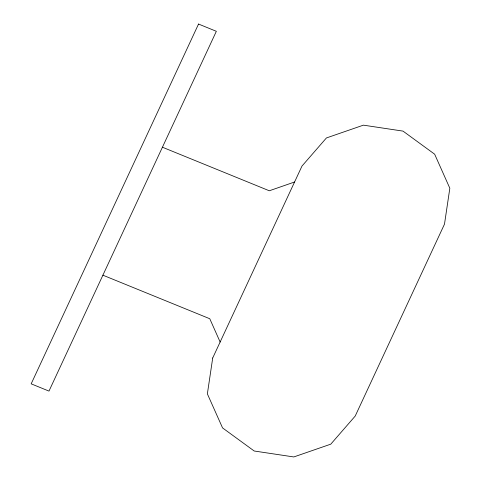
<?xml version="1.0" encoding="UTF-8"?>
<svg xmlns="http://www.w3.org/2000/svg" width="481" height="481" viewBox="0 0 481 481"><rect width="100%" height="100%" fill="white"/><g stroke="black" fill="none" stroke-linecap="round" stroke-linejoin="round"><path stroke-width="0.72" d="M294.57 182.01L269.3 190.777L162.428 147.222M102.898 275.18L209.776 318.735L220.136 342.027M212.71 357.984L207.371 393.867L222.559 427.916L254.196 451.004L293.807 456.95L330.784 444.161L355.212 416.059L444.498 224.122L449.831 188.239L434.65 154.197L403.012 131.109L363.395 125.156L326.425 137.951L301.996 166.047L212.71 357.984M198.539 24.05L31.169 383.838L48.978 391.095L216.348 31.307L198.539 24.05"/></g></svg>
